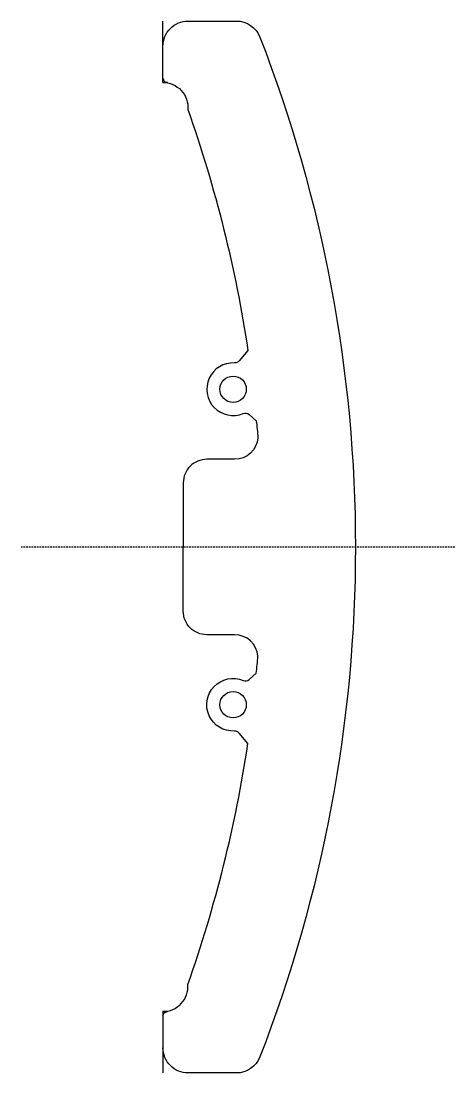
# Model space of a CAD drawing. Header units: millimetres. Extents: x -14 to 29, y -52 to 52.
import ezdxf

# ---------------------------------------------------------------- set-up
doc = ezdxf.new("R2010")
doc.units = ezdxf.units.MM
doc.linetypes.add('DASHED', pattern=[0.2067, 0.1654, -0.0413])

msp = doc.modelspace()

# ---------------------------------------------------------------- linework, layer by layer
for p, q in [((0, 46.21), (0, 52.31)), ((0, -46.21), (0, -52.31))]:
    msp.add_line(p, q)
at = {"color": 190, "linetype": 'DASHED', "lineweight": 25, "true_color": 0x8018ff}
for p, q in [((0, 46.64), (0, 49.81)), ((29.03, 0), (-14.11, 0)), ((0, -46.64), (0, -49.81))]:
    msp.add_line(p, q, dxfattribs=at)
for points in [[(0, 49.81, -0.414214), (2.5, 52.31), (7.3, 52.31, -0.309426), (9.63, 50.72, -0.092883), (19.13, 0, -0.092883), (9.63, -50.72, -0.309426), (7.3, -52.31), (2.5, -52.31, -0.414214), (0, -49.81)], [(0, 46.64, 0.414214), (0.44, 46.21), (-0.02, 46.21, -0.436724), (2.47, 43.52, -0.047339), (8.45, 19.53), (7.57, 18.51, -0.231101), (7.1, 18.31, 1.248462), (7.97, 13.28, -0.282842), (8.57, 13.18), (9.28, 12.56, -0.003276), (9.44, 10.86, -0.390449), (7.12, 8.72), (4.35, 8.72, 0.414214), (2.02, 6.39), (2.02, 0)], [(0, -46.64, -0.414214), (0.44, -46.21), (-0.02, -46.21, 0.436724), (2.47, -43.52, 0.047339), (8.45, -19.53), (7.57, -18.51, 0.231101), (7.1, -18.31, -1.248462), (7.97, -13.27, 0.282842), (8.57, -13.18), (9.28, -12.56, 0.003276), (9.44, -10.86, 0.390449), (7.12, -8.72), (4.35, -8.72, -0.414214), (2.02, -6.39), (2.02, 0)]]:
    msp.add_lwpolyline(points, format="xyb")
for centre in [(6.97, 15.69), (6.97, -15.69)]:
    msp.add_circle(centre, 1.31)

doc.saveas('drawing.dxf')
